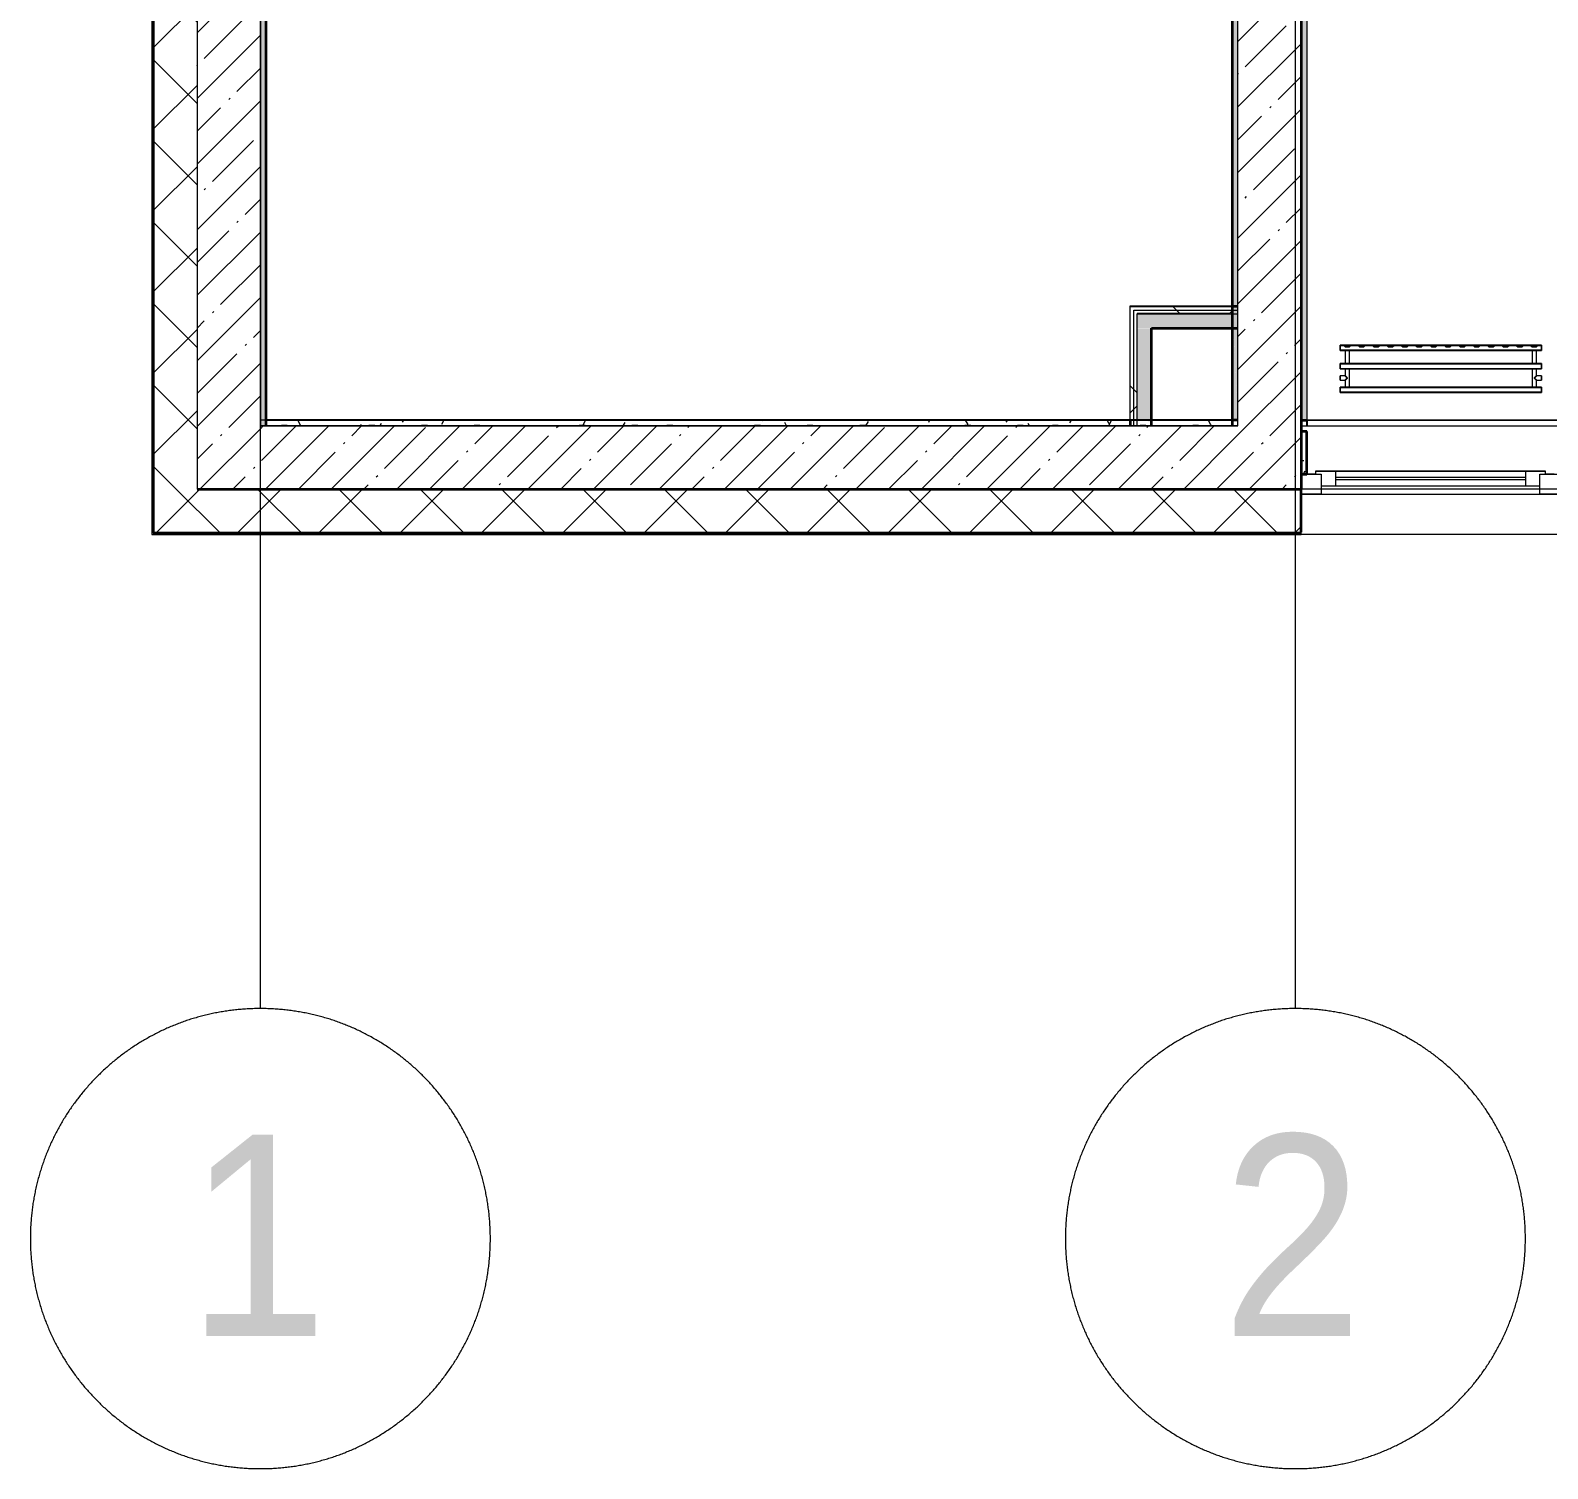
# Model space of a CAD drawing. Header units: millimetres. Extents: x 3914 to 443608, y -156176 to 78197.
# Drawn here: x 174274 to 179552, y -149484 to -144482 of the extents above; entities that cross this region are included whole.
import ezdxf

# ---------------------------------------------------------------- set-up
doc = ezdxf.new("R2010")
doc.units = ezdxf.units.MM
doc.linetypes.add('50_200_ШТРИХ_1Т_ш5_п1_п1_', pattern=[700, 500, -100, 0, -100])
for name, color, linetype, lineweight in [('A-GLAZ', 7, 'Continuous', 9), ('A-GLAZ-1', 7, 'Continuous', 5), ('A-WALL', 7, 'Continuous', 5), ('A-WALL-1', 7, 'Continuous', 35), ('I-WALL', 7, 'Continuous', 5), ('S-STRS-MBND', 7, 'Continuous', 9), ('Оси', 7, 'Continuous', 9), ('Оси-1', 7, '50_200_ШТРИХ_1Т_ш5_п1_п1_', 9)]:
    doc.layers.add(name, color=color, linetype=linetype, lineweight=lineweight)
doc.layers.add('A-WALL-FNSH-1', color=9, linetype='Continuous', lineweight=5, true_color=0x808080)
doc.layers.add('M-EQPM-1', color=7, linetype='Continuous', lineweight=9, true_color=0xb2b2b2)
doc.styles.add('Arial', font='arial.ttf', dxfattribs={"width": 0.9, "height": 700})
pattern_1 = [(45, (174964.42, -145977.62), (-141.42136, 141.42136), []), (135, (174964.42, -145977.62), (-141.42136, -141.42136), [])]
pattern_2 = [(45, (174964.42, -145977.62), (-114.0493, 114.0493), []), (45, (175078.47, -145977.62), (-114.0493, 114.0493), [201.612, -40.322, 6.706, -33.617])]
pattern_3 = [(0, (174964.42, -145977.62), (243.84, 60.96), [20.117, -162.763, 20.117, -162.763, -975.36]), (0, (174964.42, -145977.62), (243.84, 60.96), [-365.76, 20.117, -345.643, 20.117, -162.763, -426.72]), (0, (174964.42, -145977.62), (243.84, 60.96), [-914.4, 20.117, -101.803, 20.117, -284.683]), (120, (175055.86, -145947.14), (-174.7129, 180.69163), [20.117, -162.763, 20.117, -162.763, -975.36]), (120, (175055.86, -145947.14), (-174.7129, 180.69163), [-365.76, 20.117, -345.643, 20.117, -162.763, -426.72]), (120, (175055.86, -145947.14), (-174.7129, 180.69163), [-914.4, 20.117, -101.803, 20.117, -284.683]), (240, (175086.34, -145825.22), (-69.1271, -241.65163), [20.117, -162.763, 20.117, -162.763, -975.36]), (240, (175086.34, -145825.22), (-69.1271, -241.65163), [-365.76, 20.117, -345.643, 20.117, -162.763, -426.72]), (240, (175086.34, -145825.22), (-69.1271, -241.65163), [-914.4, 20.117, -101.803, 20.117, -284.683])]
pattern_4 = [(45, (174964.42, -145977.62), (-212.132, 212.132), []), (135, (174964.42, -145977.62), (-212.132, -212.132), [])]

# ---------------------------------------------------------------- blocks, each defined once
blk = doc.blocks.new('radiator_prado_classic_z_tip_30_po exemplyaru - Classic Z Тип 30-500-30677903-Объем проектирования 2 этажа')
at = {"layer": 'M-EQPM-1'}
for p, q in [((0, -64), (0, -82)), ((0, -64), (700, -64)), ((700, -64), (0, -64)), ((0, -82), (0, -64)), ((0, -82), (700, -82)), ((18.5, -82), (0, -82)), ((17.5, -82), (17.5, -106.5)), ((17.5, -82), (17.5, -106.5)), ((17.5, -82), (17.8, -82)), ((18.5, -82), (17.5, -82)), ((17.5, -82), (18.5, -82)), ((19.7, -82), (17.5, -82)), ((17.8, -82), (18.5, -82)), ((18.5, -82), (32.2, -82)), ((23.1, -82), (18.5, -82)), ((18.5, -82), (19.7, -82)), ((19.7, -82), (32.2, -82)), ((32.5, -82), (19.7, -82)), ((32.2, -82), (23.1, -82)), ((32.2, -82), (32.5, -82)), ((32.5, -82), (32.2, -82)), ((32.2, -82), (32.5, -82)), ((667.8, -82), (32.2, -82)), ((32.5, -146), (32.5, -82)), ((32.5, -146), (32.5, -82)), ((667.5, -82), (667.5, -146)), ((667.5, -82), (667.5, -146)), ((667.5, -82), (667.8, -82)), ((681.5, -82), (667.5, -82)), ((667.5, -82), (667.8, -82)), ((667.8, -82), (667.5, -82)), ((667.8, -82), (681.5, -82)), ((667.8, -82), (681.5, -82)), ((668.5, -82), (667.8, -82)), ((669.7, -82), (668.5, -82)), ((671.2, -82), (669.7, -82)), ((681.5, -82), (671.2, -82)), ((681.5, -82), (682.5, -82)), ((682.5, -82), (681.5, -82)), ((681.5, -82), (682.5, -82)), ((682.5, -82), (681.5, -82)), ((700, -82), (681.5, -82)), ((682.5, -106.5), (682.5, -82)), ((682.5, -106.5), (682.5, -82)), ((700, -82), (700, -64)), ((700, -64), (700, -82)), ((17.5, -106.5), (0, -106.5)), ((17.5, -106.5), (0, -106.5)), ((0, -121.5), (0, -106.5)), ((0, -106.5), (0, -107.5)), ((0, -107.5), (0, -110.3)), ((0, -107.5), (0, -108.7)), ((0, -110.3), (0, -107.5)), ((0, -107.5), (0, -107.5)), ((0, -108.7), (0, -110.3)), ((0, -110.3), (0, -120.5)), ((0, -110.3), (0, -114)), ((0, -114), (0, -110.3)), ((0, -114), (0, -117.8)), ((0, -120.5), (0, -114)), ((0, -117.8), (0, -119.3)), ((0, -119.3), (0, -120.5)), ((0, -120.5), (0, -121.5)), ((0, -120.5), (0, -120.5)), ((0, -121.5), (17.5, -121.5)), ((0, -121.5), (17.5, -121.5)), ((0, -146), (0, -164)), ((700, -146), (0, -146)), ((0, -146), (18.5, -146)), ((0, -164), (0, -146)), ((17.5, -121.5), (17.5, -146)), ((17.5, -121.5), (17.5, -146)), ((17.8, -146), (17.5, -146)), ((17.5, -146), (18.5, -146)), ((18.5, -146), (17.5, -146)), ((17.5, -146), (19.7, -146)), ((18.5, -146), (17.8, -146)), ((32.2, -146), (18.5, -146)), ((18.5, -146), (19.7, -146)), ((31.5, -146), (18.5, -146)), ((19.7, -146), (23.1, -146)), ((19.7, -146), (32.5, -146)), ((23.1, -146), (25, -146)), ((25, -146), (32.2, -146)), ((32.2, -146), (31.5, -146)), ((32.5, -146), (32.2, -146)), ((32.2, -146), (32.5, -146)), ((32.5, -146), (32.2, -146)), ((32.2, -146), (667.8, -146)), ((667.8, -146), (667.5, -146)), ((667.5, -146), (681.5, -146)), ((667.8, -146), (667.5, -146)), ((667.5, -146), (667.8, -146)), ((669.7, -146), (667.8, -146)), ((681.5, -146), (667.8, -146)), ((667.8, -146), (668.5, -146)), ((668.5, -146), (681.5, -146)), ((673.1, -146), (669.7, -146)), ((676.9, -146), (673.1, -146)), ((681.5, -146), (676.9, -146)), ((682.2, -146), (681.5, -146)), ((681.5, -146), (682.5, -146)), ((682.5, -146), (681.5, -146)), ((681.5, -146), (682.5, -146)), ((681.5, -146), (700, -146)), ((682.5, -146), (682.2, -146)), ((700, -106.5), (682.5, -106.5)), ((700, -106.5), (682.5, -106.5)), ((682.5, -146), (682.5, -121.5)), ((682.5, -121.5), (700, -121.5)), ((682.5, -146), (682.5, -121.5)), ((682.5, -121.5), (700, -121.5)), ((700, -107.5), (700, -106.5)), ((700, -106.5), (700, -121.5)), ((700, -107.5), (700, -106.5)), ((700, -106.5), (700, -107.5)), ((700, -120.5), (700, -107.5)), ((700, -120.5), (700, -107.5)), ((700, -107.5), (700, -110.3)), ((700, -110.3), (700, -114)), ((700, -114), (700, -117.8)), ((700, -117.8), (700, -120.5)), ((700, -121.5), (700, -120.5)), ((700, -121.5), (700, -120.5)), ((700, -120.5), (700, -121.5)), ((700, -164), (700, -146)), ((700, -146), (700, -164)), ((0, -164), (700, -164)), ((17.8, -164), (0, -164)), ((700, -210), (0, -210)), ((0, -210), (0, -228)), ((0, -228), (0, -210)), ((0, -210), (17.8, -210)), ((17.5, -164), (17.5, -210)), ((17.5, -164), (17.5, -210)), ((17.5, -164), (17.8, -164)), ((17.8, -164), (17.5, -164)), ((17.5, -164), (17.8, -164)), ((31.5, -164), (17.5, -164)), ((17.8, -210), (17.5, -210)), ((17.5, -210), (17.8, -210)), ((17.8, -210), (17.5, -210)), ((17.5, -210), (17.8, -210)), ((17.8, -164), (32.2, -164)), ((19.7, -164), (17.8, -164)), ((17.8, -164), (31.5, -164)), ((26.9, -210), (17.8, -210)), ((17.8, -210), (32.2, -210)), ((31.5, -210), (17.8, -210)), ((17.8, -210), (18.5, -210)), ((18.5, -210), (21.3, -210)), ((23.1, -164), (19.7, -164)), ((21.3, -210), (32.2, -210)), ((32.2, -164), (23.1, -164)), ((30.3, -210), (26.9, -210)), ((32.2, -210), (30.3, -210)), ((31.5, -164), (32.2, -164)), ((32.5, -164), (31.5, -164)), ((32.5, -210), (31.5, -210)), ((32.2, -164), (32.5, -164)), ((32.5, -164), (32.2, -164)), ((32.2, -164), (32.5, -164)), ((667.8, -164), (32.2, -164)), ((32.5, -210), (32.2, -210)), ((32.2, -210), (32.5, -210)), ((32.2, -210), (32.5, -210)), ((32.2, -210), (667.8, -210)), ((32.5, -210), (32.5, -164)), ((32.5, -210), (32.5, -164)), ((667.5, -164), (667.5, -210)), ((667.5, -164), (667.5, -210)), ((667.5, -164), (667.8, -164)), ((680.3, -164), (667.5, -164)), ((667.5, -164), (667.8, -164)), ((667.8, -164), (667.5, -164)), ((668.5, -210), (667.5, -210)), ((667.5, -210), (667.8, -210)), ((667.8, -210), (667.5, -210)), ((667.5, -210), (667.8, -210)), ((667.8, -164), (676.9, -164)), ((667.8, -164), (682.2, -164)), ((668.5, -164), (667.8, -164)), ((667.8, -210), (673.1, -210)), ((675, -210), (667.8, -210)), ((667.8, -210), (682.2, -210)), ((671.2, -164), (668.5, -164)), ((682.5, -210), (668.5, -210)), ((675, -164), (671.2, -164)), ((673.1, -210), (676.9, -210)), ((682.2, -164), (675, -164)), ((682.2, -210), (675, -210)), ((676.9, -164), (682.2, -164)), ((676.9, -210), (682.2, -210)), ((682.5, -164), (680.3, -164)), ((682.2, -164), (682.5, -164)), ((682.2, -164), (682.5, -164)), ((682.5, -164), (682.2, -164)), ((700, -164), (682.2, -164)), ((682.2, -210), (682.5, -210)), ((682.5, -210), (682.2, -210)), ((682.2, -210), (682.5, -210)), ((682.2, -210), (700, -210)), ((682.5, -210), (682.5, -164)), ((682.5, -210), (682.5, -164)), ((700, -228), (700, -210)), ((700, -210), (700, -228)), ((0, -228), (700, -228)), ((12.5, -228), (0, -228)), ((17.5, -223), (12.5, -228)), ((17.5, -223), (12.5, -228)), ((37.5, -228), (12.5, -228)), ((37.5, -228), (12.5, -228)), ((12.5, -228), (37.5, -228)), ((17.5, -223), (32.5, -223)), ((32.5, -223), (17.5, -223)), ((37.5, -228), (32.5, -223)), ((32.5, -223), (37.5, -228)), ((62.5, -228), (37.5, -228)), ((67.5, -223), (62.5, -228)), ((67.5, -223), (62.5, -228)), ((87.5, -228), (62.5, -228)), ((87.5, -228), (62.5, -228)), ((62.5, -228), (87.5, -228)), ((67.5, -223), (82.5, -223)), ((82.5, -223), (67.5, -223)), ((87.5, -228), (82.5, -223)), ((82.5, -223), (87.5, -228)), ((112.5, -228), (87.5, -228)), ((117.5, -223), (112.5, -228)), ((117.5, -223), (112.5, -228)), ((137.5, -228), (112.5, -228)), ((137.5, -228), (112.5, -228)), ((112.5, -228), (137.5, -228)), ((117.5, -223), (132.5, -223)), ((132.5, -223), (117.5, -223)), ((137.5, -228), (132.5, -223)), ((132.5, -223), (137.5, -228)), ((162.5, -228), (137.5, -228)), ((167.5, -223), (162.5, -228)), ((167.5, -223), (162.5, -228)), ((187.5, -228), (162.5, -228)), ((187.5, -228), (162.5, -228)), ((162.5, -228), (187.5, -228)), ((167.5, -223), (182.5, -223)), ((182.5, -223), (167.5, -223)), ((187.5, -228), (182.5, -223)), ((182.5, -223), (187.5, -228)), ((212.5, -228), (187.5, -228)), ((217.5, -223), (212.5, -228)), ((217.5, -223), (212.5, -228)), ((237.5, -228), (212.5, -228)), ((237.5, -228), (212.5, -228)), ((212.5, -228), (237.5, -228)), ((217.5, -223), (232.5, -223)), ((232.5, -223), (217.5, -223)), ((237.5, -228), (232.5, -223)), ((232.5, -223), (237.5, -228)), ((262.5, -228), (237.5, -228)), ((267.5, -223), (262.5, -228)), ((267.5, -223), (262.5, -228)), ((287.5, -228), (262.5, -228)), ((287.5, -228), (262.5, -228)), ((262.5, -228), (287.5, -228)), ((267.5, -223), (282.5, -223)), ((282.5, -223), (267.5, -223)), ((287.5, -228), (282.5, -223)), ((282.5, -223), (287.5, -228)), ((312.5, -228), (287.5, -228)), ((317.5, -223), (312.5, -228)), ((317.5, -223), (312.5, -228)), ((337.5, -228), (312.5, -228)), ((337.5, -228), (312.5, -228)), ((312.5, -228), (337.5, -228)), ((317.5, -223), (332.5, -223)), ((332.5, -223), (317.5, -223)), ((337.5, -228), (332.5, -223)), ((332.5, -223), (337.5, -228)), ((362.5, -228), (337.5, -228)), ((367.5, -223), (362.5, -228)), ((367.5, -223), (362.5, -228)), ((387.5, -228), (362.5, -228)), ((387.5, -228), (362.5, -228)), ((362.5, -228), (387.5, -228)), ((367.5, -223), (382.5, -223)), ((382.5, -223), (367.5, -223)), ((387.5, -228), (382.5, -223)), ((382.5, -223), (387.5, -228)), ((412.5, -228), (387.5, -228)), ((417.5, -223), (412.5, -228)), ((417.5, -223), (412.5, -228)), ((437.5, -228), (412.5, -228)), ((437.5, -228), (412.5, -228)), ((412.5, -228), (437.5, -228)), ((417.5, -223), (432.5, -223)), ((432.5, -223), (417.5, -223)), ((437.5, -228), (432.5, -223)), ((432.5, -223), (437.5, -228)), ((462.5, -228), (437.5, -228)), ((467.5, -223), (462.5, -228)), ((467.5, -223), (462.5, -228)), ((487.5, -228), (462.5, -228)), ((487.5, -228), (462.5, -228)), ((462.5, -228), (487.5, -228)), ((467.5, -223), (482.5, -223)), ((482.5, -223), (467.5, -223)), ((487.5, -228), (482.5, -223)), ((482.5, -223), (487.5, -228)), ((512.5, -228), (487.5, -228)), ((517.5, -223), (512.5, -228)), ((517.5, -223), (512.5, -228)), ((537.5, -228), (512.5, -228)), ((537.5, -228), (512.5, -228)), ((512.5, -228), (537.5, -228)), ((517.5, -223), (532.5, -223)), ((532.5, -223), (517.5, -223)), ((537.5, -228), (532.5, -223)), ((532.5, -223), (537.5, -228)), ((562.5, -228), (537.5, -228)), ((567.5, -223), (562.5, -228)), ((567.5, -223), (562.5, -228)), ((587.5, -228), (562.5, -228)), ((587.5, -228), (562.5, -228)), ((562.5, -228), (587.5, -228)), ((567.5, -223), (582.5, -223)), ((582.5, -223), (567.5, -223)), ((587.5, -228), (582.5, -223)), ((582.5, -223), (587.5, -228)), ((612.5, -228), (587.5, -228)), ((617.5, -223), (612.5, -228)), ((612.5, -228), (617.5, -223)), ((637.5, -228), (612.5, -228)), ((637.5, -228), (612.5, -228)), ((612.5, -228), (637.5, -228)), ((617.5, -223), (632.5, -223)), ((632.5, -223), (617.5, -223)), ((637.5, -228), (632.5, -223)), ((632.5, -223), (637.5, -228)), ((662.5, -228), (637.5, -228)), ((667.5, -223), (662.5, -228)), ((667.5, -223), (662.5, -228)), ((687.5, -228), (662.5, -228)), ((687.5, -228), (662.5, -228)), ((662.5, -228), (687.5, -228)), ((667.5, -223), (682.5, -223)), ((682.5, -223), (667.5, -223)), ((687.5, -228), (682.5, -223)), ((682.5, -223), (687.5, -228)), ((700, -228), (687.5, -228))]:
    blk.add_line(p, q, dxfattribs=at)
for points, knots in [([(18.5, -107.5), (18.4, -107.4), (18.3, -107.3), (18.1, -107.1), (17.9, -106.9), (17.8, -106.8), (17.7, -106.7), (17.5, -106.5), (17.5, -106.5), (17.5, -106.5)], [0.7142857, 0.7142857, 0.7142857, 0.7142857, 0.75, 0.7857143, 0.8214286, 0.8571429, 0.8928571, 0.9285714, 1, 1, 1, 1]), ([(17.5, -106.5), (17.5, -106.5), (17.5, -106.5), (17.7, -106.7), (17.8, -106.8), (17.9, -106.9), (18.1, -107.1), (18.3, -107.3), (18.4, -107.4), (18.5, -107.5)], [0, 0, 0, 0, 0.0714286, 0.1071429, 0.1428571, 0.1785714, 0.2142857, 0.25, 0.2857143, 0.2857143, 0.2857143, 0.2857143]), ([(17.5, -106.5), (17.5, -106.5), (17.5, -106.5), (17.7, -106.7), (17.8, -106.8), (17.9, -106.9), (18.1, -107.1), (18.3, -107.3), (18.4, -107.4), (18.5, -107.5)], [0, 0, 0, 0, 0.0714286, 0.1071429, 0.1428571, 0.1785714, 0.2142857, 0.25, 0.2857143, 0.2857143, 0.2857143, 0.2857143]), ([(25, -114), (24.5, -113.5), (23.6, -112.6), (22.4, -111.4), (21.6, -110.6), (21.1, -110.1), (20.8, -109.8), (20.5, -109.5), (20.2, -109.2), (19.8, -108.9), (19.6, -108.6), (19.3, -108.3), (19, -108), (18.7, -107.7), (18.5, -107.5), (18.3, -107.3), (18.1, -107.1), (17.9, -106.9), (17.8, -106.8), (17.7, -106.7), (17.5, -106.5), (17.5, -106.5), (17.5, -106.5)], [0, 0, 0, 0, 0.142857, 0.285714, 0.357143, 0.392857, 0.428571, 0.464286, 0.5, 0.535714, 0.571429, 0.607143, 0.642857, 0.678571, 0.714286, 0.75, 0.785714, 0.821429, 0.857143, 0.892857, 0.928571, 1, 1, 1, 1]), ([(17.5, -121.5), (17.5, -121.5), (17.5, -121.5), (17.7, -121.3), (17.8, -121.2), (17.9, -121.1), (18.1, -120.9), (18.3, -120.7), (18.5, -120.5), (18.7, -120.3), (19, -120), (19.3, -119.7), (19.6, -119.4), (19.8, -119.1), (20.3, -118.7), (20.7, -118.3), (21.1, -117.9), (21.6, -117.4), (22.4, -116.6), (23.6, -115.4), (24.5, -114.5), (25, -114)], [0, 0, 0, 0, 0.071429, 0.107143, 0.142857, 0.178571, 0.214286, 0.25, 0.285714, 0.321429, 0.357143, 0.392857, 0.428571, 0.464286, 0.5, 0.571429, 0.607143, 0.642857, 0.714286, 0.857143, 1, 1, 1, 1]), ([(17.5, -121.5), (17.5, -121.5), (17.5, -121.5), (17.7, -121.3), (17.8, -121.2), (17.9, -121.1), (18.1, -120.9), (18.3, -120.7), (18.4, -120.6), (18.5, -120.5)], [0, 0, 0, 0, 0.0714286, 0.1071429, 0.1428571, 0.1785714, 0.2142857, 0.25, 0.2857143, 0.2857143, 0.2857143, 0.2857143]), ([(18.5, -120.5), (18.4, -120.6), (18.3, -120.7), (18.1, -120.9), (17.9, -121.1), (17.8, -121.2), (17.7, -121.3), (17.5, -121.5), (17.5, -121.5), (17.5, -121.5)], [0.7142857, 0.7142857, 0.7142857, 0.7142857, 0.75, 0.7857143, 0.8214286, 0.8571429, 0.8928571, 0.9285714, 1, 1, 1, 1]), ([(18.5, -120.5), (18.4, -120.6), (18.3, -120.7), (18.1, -120.9), (17.9, -121.1), (17.8, -121.2), (17.7, -121.3), (17.5, -121.5), (17.5, -121.5), (17.5, -121.5)], [0.7142857, 0.7142857, 0.7142857, 0.7142857, 0.75, 0.7857143, 0.8214286, 0.8571429, 0.8928571, 0.9285714, 1, 1, 1, 1]), ([(22.1, -111.1), (21.9, -110.9), (21.6, -110.6), (21.1, -110.1), (20.8, -109.8), (20.5, -109.5), (20.2, -109.2), (19.9, -108.8), (19.7, -108.7), (19.6, -108.6)], [0.2857143, 0.2857143, 0.2857143, 0.2857143, 0.3571429, 0.3928571, 0.4285714, 0.4642857, 0.5, 0.5357143, 0.5714286, 0.5714286, 0.5714286, 0.5714286]), ([(19.6, -108.6), (19.7, -108.7), (19.9, -108.8), (20.3, -109.3), (20.7, -109.7), (21.1, -110.1), (21.6, -110.6), (21.9, -110.9), (22.1, -111.1)], [0.4285714, 0.4285714, 0.4285714, 0.4285714, 0.4642857, 0.5, 0.5714286, 0.6071429, 0.6428571, 0.7142857, 0.7142857, 0.7142857, 0.7142857]), ([(19.6, -108.6), (19.7, -108.7), (19.8, -108.9), (20.3, -109.3), (20.6, -109.6), (20.8, -109.8)], [0.4285714, 0.4285714, 0.4285714, 0.4285714, 0.4642857, 0.5, 0.5714286, 0.5714286, 0.5714286, 0.5714286]), ([(19.6, -119.4), (19.7, -119.3), (19.9, -119.2), (20.3, -118.7), (20.7, -118.3), (21.1, -117.9), (21.6, -117.4), (21.9, -117.1), (22.1, -116.9)], [0.4285714, 0.4285714, 0.4285714, 0.4285714, 0.4642857, 0.5, 0.5714286, 0.6071429, 0.6428571, 0.7142857, 0.7142857, 0.7142857, 0.7142857]), ([(22.1, -116.9), (21.9, -117.1), (21.6, -117.4), (21.1, -117.9), (20.8, -118.2), (20.5, -118.5), (20.2, -118.8), (19.9, -119.2), (19.7, -119.3), (19.6, -119.4)], [0.2857143, 0.2857143, 0.2857143, 0.2857143, 0.3571429, 0.3928571, 0.4285714, 0.4642857, 0.5, 0.5357143, 0.5714286, 0.5714286, 0.5714286, 0.5714286]), ([(22.1, -116.9), (21.9, -117.1), (21.6, -117.4), (21.1, -117.9), (20.8, -118.2), (20.5, -118.5), (20.2, -118.8), (19.8, -119.1), (19.7, -119.3), (19.6, -119.4)], [0.2857143, 0.2857143, 0.2857143, 0.2857143, 0.3571429, 0.3928571, 0.4285714, 0.4642857, 0.5, 0.5357143, 0.5714286, 0.5714286, 0.5714286, 0.5714286]), ([(20.8, -109.8), (20.9, -109.9), (21.1, -110.1), (21.6, -110.6), (21.9, -110.9), (22.1, -111.1)], [0.5714286, 0.5714286, 0.5714286, 0.5714286, 0.6071429, 0.6428571, 0.7142857, 0.7142857, 0.7142857, 0.7142857]), ([(675, -114), (675.5, -113.5), (676.4, -112.6), (677.6, -111.4), (678.4, -110.6), (678.9, -110.1), (679.2, -109.8), (679.5, -109.5), (679.8, -109.2), (680.1, -108.8), (680.4, -108.6), (680.7, -108.3), (681, -108), (681.3, -107.7), (681.5, -107.5), (681.7, -107.3), (681.9, -107.1), (682.1, -106.9), (682.2, -106.8), (682.3, -106.7), (682.5, -106.5), (682.5, -106.5), (682.5, -106.5)], [0, 0, 0, 0, 0.142857, 0.285714, 0.357143, 0.392857, 0.428571, 0.464286, 0.5, 0.535714, 0.571429, 0.607143, 0.642857, 0.678571, 0.714286, 0.75, 0.785714, 0.821429, 0.857143, 0.892857, 0.928571, 1, 1, 1, 1]), ([(682.5, -121.5), (682.5, -121.5), (682.5, -121.5), (682.3, -121.3), (682.2, -121.2), (682.1, -121.1), (681.9, -120.9), (681.7, -120.7), (681.5, -120.5), (681.3, -120.3), (681, -120), (680.7, -119.7), (680.4, -119.4), (680.1, -119.2), (679.7, -118.7), (679.3, -118.3), (678.9, -117.9), (678.4, -117.4), (677.6, -116.6), (676.4, -115.4), (675.5, -114.5), (675, -114)], [0, 0, 0, 0, 0.071429, 0.107143, 0.142857, 0.178571, 0.214286, 0.25, 0.285714, 0.321429, 0.357143, 0.392857, 0.428571, 0.464286, 0.5, 0.571429, 0.607143, 0.642857, 0.714286, 0.857143, 1, 1, 1, 1]), ([(680.4, -108.6), (680.3, -108.7), (680.1, -108.8), (679.7, -109.3), (679.3, -109.7), (678.9, -110.1), (678.4, -110.6), (678.1, -110.9), (677.9, -111.1)], [0.4285714, 0.4285714, 0.4285714, 0.4285714, 0.4642857, 0.5, 0.5714286, 0.6071429, 0.6428571, 0.7142857, 0.7142857, 0.7142857, 0.7142857]), ([(680.4, -108.6), (680.3, -108.7), (680.1, -108.8), (679.7, -109.3), (679.3, -109.7), (678.9, -110.1), (678.4, -110.6), (678.1, -110.9), (677.9, -111.1)], [0.4285714, 0.4285714, 0.4285714, 0.4285714, 0.4642857, 0.5, 0.5714286, 0.6071429, 0.6428571, 0.7142857, 0.7142857, 0.7142857, 0.7142857]), ([(677.9, -111.1), (678.1, -110.9), (678.4, -110.6), (678.9, -110.1), (679.1, -109.9), (679.2, -109.8)], [0.2857143, 0.2857143, 0.2857143, 0.2857143, 0.3571429, 0.3928571, 0.4285714, 0.4285714, 0.4285714, 0.4285714]), ([(677.9, -116.9), (678.1, -117.1), (678.4, -117.4), (678.9, -117.9), (679.2, -118.2), (679.5, -118.5), (679.8, -118.8), (680.1, -119.2), (680.3, -119.3), (680.4, -119.4)], [0.2857143, 0.2857143, 0.2857143, 0.2857143, 0.3571429, 0.3928571, 0.4285714, 0.4642857, 0.5, 0.5357143, 0.5714286, 0.5714286, 0.5714286, 0.5714286]), ([(677.9, -116.9), (678.1, -117.1), (678.4, -117.4), (678.9, -117.9), (679.2, -118.2), (679.5, -118.5), (679.8, -118.8), (680.1, -119.2), (680.3, -119.3), (680.4, -119.4)], [0.2857143, 0.2857143, 0.2857143, 0.2857143, 0.3571429, 0.3928571, 0.4285714, 0.4642857, 0.5, 0.5357143, 0.5714286, 0.5714286, 0.5714286, 0.5714286]), ([(680.4, -119.4), (680.3, -119.3), (680.1, -119.2), (679.7, -118.7), (679.3, -118.3), (678.9, -117.9), (678.4, -117.4), (678.1, -117.1), (677.9, -116.9)], [0.4285714, 0.4285714, 0.4285714, 0.4285714, 0.4642857, 0.5, 0.5714286, 0.6071429, 0.6428571, 0.7142857, 0.7142857, 0.7142857, 0.7142857]), ([(682.5, -106.5), (682.5, -106.5), (682.5, -106.5), (682.3, -106.7), (682.2, -106.8), (682.1, -106.9), (681.9, -107.1), (681.7, -107.3), (681.6, -107.4), (681.5, -107.5)], [0, 0, 0, 0, 0.0714286, 0.1071429, 0.1428571, 0.1785714, 0.2142857, 0.25, 0.2857143, 0.2857143, 0.2857143, 0.2857143]), ([(682.5, -106.5), (682.5, -106.5), (682.5, -106.5), (682.3, -106.7), (682.2, -106.8), (682.1, -106.9), (681.9, -107.1), (681.7, -107.3), (681.6, -107.4), (681.5, -107.5)], [0, 0, 0, 0, 0.0714286, 0.1071429, 0.1428571, 0.1785714, 0.2142857, 0.25, 0.2857143, 0.2857143, 0.2857143, 0.2857143]), ([(681.5, -107.5), (681.6, -107.4), (681.7, -107.3), (681.9, -107.1), (682.1, -106.9), (682.2, -106.8), (682.3, -106.7), (682.5, -106.5), (682.5, -106.5), (682.5, -106.5)], [0.7142857, 0.7142857, 0.7142857, 0.7142857, 0.75, 0.7857143, 0.8214286, 0.8571429, 0.8928571, 0.9285714, 1, 1, 1, 1]), ([(681.5, -120.5), (681.6, -120.6), (681.7, -120.7), (681.9, -120.9), (682.1, -121.1), (682.2, -121.2), (682.3, -121.3), (682.5, -121.5), (682.5, -121.5), (682.5, -121.5)], [0.7142857, 0.7142857, 0.7142857, 0.7142857, 0.75, 0.7857143, 0.8214286, 0.8571429, 0.8928571, 0.9285714, 1, 1, 1, 1]), ([(681.5, -120.5), (681.6, -120.6), (681.7, -120.7), (681.9, -120.9), (682.1, -121.1), (682.2, -121.2), (682.3, -121.3), (682.5, -121.5), (682.5, -121.5), (682.5, -121.5)], [0.7142857, 0.7142857, 0.7142857, 0.7142857, 0.75, 0.7857143, 0.8214286, 0.8571429, 0.8928571, 0.9285714, 1, 1, 1, 1]), ([(682.5, -121.5), (682.5, -121.5), (682.5, -121.5), (682.3, -121.3), (682.2, -121.2), (682.1, -121.1), (681.9, -120.9), (681.7, -120.7), (681.6, -120.6), (681.5, -120.5)], [0, 0, 0, 0, 0.0714286, 0.1071429, 0.1428571, 0.1785714, 0.2142857, 0.25, 0.2857143, 0.2857143, 0.2857143, 0.2857143])]:
    blk.add_open_spline(points, degree=3, knots=knots, dxfattribs=at)
for points in [[(19.6, -108.6), (19.5, -108.5), (19.3, -108.3), (19, -108), (18.7, -107.7), (18.6, -107.6), (18.5, -107.5)], [(18.5, -107.5), (18.6, -107.6), (18.7, -107.7), (19, -108), (19.3, -108.3), (19.5, -108.5), (19.6, -108.6)], [(18.5, -107.5), (18.6, -107.6), (18.7, -107.7), (19, -108), (19.3, -108.3), (19.5, -108.5), (19.6, -108.6)], [(18.5, -120.5), (18.6, -120.4), (18.7, -120.3), (19, -120), (19.3, -119.7), (19.5, -119.5), (19.6, -119.4)], [(19.6, -119.4), (19.5, -119.5), (19.3, -119.7), (19, -120), (18.7, -120.3), (18.6, -120.4), (18.5, -120.5)], [(19.6, -119.4), (19.5, -119.5), (19.3, -119.7), (19, -120), (18.7, -120.3), (18.6, -120.4), (18.5, -120.5)], [(25, -114), (24.5, -113.5), (23.6, -112.6), (22.6, -111.6), (22.1, -111.1)], [(22.1, -111.1), (22.6, -111.6), (23.1, -112.1), (23.6, -112.6)], [(22.1, -111.1), (22.6, -111.6), (23.6, -112.6), (24.5, -113.5), (25, -114)], [(22.1, -116.9), (22.6, -116.4), (23.6, -115.4), (24.5, -114.5), (25, -114)], [(25, -114), (24.5, -114.5), (23.6, -115.4), (22.6, -116.4), (22.1, -116.9)], [(23.6, -115.4), (23.1, -115.9), (22.6, -116.4), (22.1, -116.9)], [(23.6, -112.6), (24, -113), (24.5, -113.5), (25, -114)], [(25, -114), (24.5, -114.5), (24, -115), (23.6, -115.4)], [(677.9, -111.1), (677.4, -111.6), (676.4, -112.6), (675.5, -113.5), (675, -114)], [(677.9, -111.1), (677.4, -111.6), (676.4, -112.6), (675.5, -113.5), (675, -114)], [(675, -114), (675.5, -113.5), (676, -113), (676.4, -112.6)], [(675, -114), (675.5, -114.5), (676.4, -115.4), (677.4, -116.4), (677.9, -116.9)], [(675, -114), (675.5, -114.5), (676.4, -115.4), (677.4, -116.4), (677.9, -116.9)], [(677.9, -116.9), (677.4, -116.4), (676.4, -115.4), (675.5, -114.5), (675, -114)], [(676.4, -112.6), (676.9, -112.1), (677.4, -111.6), (677.9, -111.1)], [(679.2, -109.8), (679.3, -109.7), (679.5, -109.5), (679.8, -109.2), (680.1, -108.8), (680.3, -108.7), (680.4, -108.6)], [(681.5, -107.5), (681.4, -107.6), (681.3, -107.7), (681, -108), (680.7, -108.3), (680.5, -108.5), (680.4, -108.6)], [(681.5, -107.5), (681.4, -107.6), (681.3, -107.7), (681, -108), (680.7, -108.3), (680.5, -108.5), (680.4, -108.6)], [(680.4, -108.6), (680.5, -108.5), (680.7, -108.3), (681, -108), (681.3, -107.7), (681.4, -107.6), (681.5, -107.5)], [(680.4, -119.4), (680.5, -119.5), (680.7, -119.7), (681, -120), (681.3, -120.3), (681.4, -120.4), (681.5, -120.5)], [(680.4, -119.4), (680.5, -119.5), (680.7, -119.7), (681, -120), (681.3, -120.3), (681.4, -120.4), (681.5, -120.5)], [(681.5, -120.5), (681.4, -120.4), (681.3, -120.3), (681, -120), (680.7, -119.7), (680.5, -119.5), (680.4, -119.4)]]:
    blk.add_open_spline(points, degree=3, dxfattribs=at)
blk = doc.blocks.new('120_Окно_СКБ_1Ст - 120_Окно_СКБ_1Ст 900х2500_h_-22445987-Объем проектирования 2 этажа')
at = {"layer": 'A-GLAZ'}
for p, q in [((-450, -127), (-450, -57)), ((-450, -57), (-380, -57)), ((-380, -57), (-380, -127)), ((380, -87), (-380, -87)), ((-380, -87), (-380, -127)), ((-330, -137), (-330, -87)), ((330, -137), (330, -87)), ((380, -127), (380, -57)), ((380, -57), (450, -57)), ((380, -127), (380, -87)), ((450, -57), (450, -127)), ((-380, -127), (-450, -127)), ((-380, -127), (-400, -127)), ((-400, -127), (-400, -137)), ((-400, -137), (400, -137)), ((400, -137), (-400, -137)), ((450, -127), (380, -127)), ((400, -127), (380, -127)), ((400, -137), (400, -127))]:
    blk.add_line(p, q, dxfattribs=at)
at = {"layer": 'A-GLAZ-1'}
for p, q in [((450, -57), (-450, -57)), ((-430, -127), (-400, -127)), ((-330, -107), (330, -107)), ((330, -117), (-330, -117)), ((400, -127), (430, -127))]:
    blk.add_line(p, q, dxfattribs=at)
blk = doc.blocks.new('Ось сетки - D8-29747960-Объем проектирования 2 этажа')
at = {"layer": 'Оси-1'}
for start, end in [(360, 180), (180, 360)]:
    blk.add_arc((0, 0), 4, start, end, dxfattribs=at)

msp = doc.modelspace()

# ---------------------------------------------------------------- hatches: boundary and pattern name
at = {"layer": 'A-WALL'}
h = msp.add_hatch(dxfattribs=at)
h.set_pattern_fill('FP_24', color=256, style=0, pattern_type=2)
h.set_pattern_definition(pattern_1)
h.paths.add_polyline_path([(174854.4, -146077.6), (174854.4, -140757.6), (174704.4, -140757.6), (174704.4, -146077.6)])
h.paths.add_polyline_path([(174836.4, -138657.6), (174854.4, -138657.6), (174854.4, -137457.6), (174704.4, -137457.6), (174704.4, -138657.6)])
h.paths.add_polyline_path([(174704.4, -135357.6), (174854.4, -135357.6), (174854.4, -134457.6), (174704.4, -134457.6), (174704.4, -135127.7)])
h.paths.add_polyline_path([(174704.4, -132857.6), (174854.4, -132857.6), (174854.4, -130627.6), (174704.4, -130627.6), (174704.4, -132051)])
h = msp.add_hatch(dxfattribs=at)
h.set_pattern_fill('FP_24', color=256, style=0, pattern_type=2)
h.set_pattern_definition(pattern_1)
h.paths.add_polyline_path([(250444.4, -146227.6), (250664.4, -146227.6), (250664.4, -146077.6), (246524.4, -146077.6), (246524.4, -146227.6), (250240.9, -146227.6)])
h.paths.add_polyline_path([(242290.8, -146227.6), (245624.4, -146227.6), (245624.4, -146077.6), (242024.4, -146077.6), (242024.4, -146227.6)])
h.paths.add_polyline_path([(240374.4, -146227.6), (241124.4, -146227.6), (241124.4, -146077.6), (240124.4, -146077.6), (240124.4, -146227.6)])
h.paths.add_polyline_path([(236374.4, -146227.6), (237024.4, -146227.6), (237024.4, -146077.6), (235874.4, -146077.6), (235874.4, -146227.6)])
h.paths.add_polyline_path([(233774.4, -146227.6), (233774.4, -146077.6), (233024.4, -146077.6), (233024.4, -146227.6), (233618, -146227.6)])
h.paths.add_polyline_path([(231374.4, -146227.6), (232124.4, -146227.6), (232124.4, -146077.6), (231374.4, -146077.6), (231374.4, -146095.6)])
h.paths.add_polyline_path([(226874.4, -146227.6), (228274.4, -146227.6), (228274.4, -146077.6), (226874.4, -146077.6)])
h.paths.add_polyline_path([(222777, -146227.6), (223774.4, -146227.6), (223774.4, -146077.6), (222374.4, -146077.6), (222374.4, -146227.6)])
h.paths.add_polyline_path([(217874.4, -146227.6), (219000.8, -146227.6), (219000.8, -146077.6), (217624.4, -146077.6), (217624.4, -146227.6), (217717.8, -146227.6)])
h.paths.add_polyline_path([(220274.4, -146227.6), (220274.4, -146077.6), (219900.8, -146077.6), (219900.8, -146227.6)])
h.paths.add_polyline_path([(213454.4, -146227.6), (214524.4, -146227.6), (214524.4, -146077.6), (212954.4, -146077.6), (212954.4, -146227.6), (213381.4, -146227.6)])
h.paths.add_polyline_path([(207974.4, -146227.6), (208834.4, -146227.6), (208834.4, -146077.6), (207974.4, -146077.6), (207974.4, -146095.6)])
h.paths.add_polyline_path([(209767.8, -146227.6), (210854.4, -146227.6), (210854.4, -146077.6), (209734.4, -146077.6), (209734.4, -146227.6)])
h.paths.add_polyline_path([(204708.6, -146227.6), (205874.4, -146227.6), (205874.4, -146077.6), (204174.2, -146077.6), (204174.2, -146227.6)])
h.paths.add_polyline_path([(197481.3, -146227.6), (197674.4, -146227.6), (197674.4, -146077.6), (196574.4, -146077.6), (196574.4, -146227.6), (197474.4, -146227.6)])
h.paths.add_polyline_path([(201094.9, -146227.6), (201374.2, -146227.6), (201374.2, -146077.6), (199774.4, -146077.6), (199774.4, -146227.6), (200524.4, -146227.6)])
h.paths.add_polyline_path([(191624.4, -146227.6), (192224.4, -146227.6), (192224.4, -146077.6), (191074.4, -146077.6), (191074.4, -146227.6)])
h.paths.add_polyline_path([(193774.4, -146227.6), (193774.4, -146077.6), (193124.4, -146077.6), (193124.4, -146227.6), (193144.9, -146227.6)])
h.paths.add_polyline_path([(187124.4, -146227.6), (187974.4, -146227.6), (187974.4, -146077.6), (186624.4, -146077.6), (186624.4, -146227.6), (186640.3, -146227.6)])
h.paths.add_polyline_path([(181581.1, -146227.6), (183524.4, -146227.6), (183524.4, -146077.6), (179594.4, -146077.6), (179594.4, -146227.6), (180858.4, -146227.6)])
h.paths.add_polyline_path([(174854.4, -146227.6), (178694.4, -146227.6), (178694.4, -146077.6), (174704.4, -146077.6), (174704.4, -146227.6)])
at = {"layer": 'I-WALL'}
h = msp.add_hatch(dxfattribs=at)
h.set_pattern_fill('FP_1', color=256, style=0, pattern_type=2)
h.set_pattern_definition(pattern_2)
h.paths.add_polyline_path([(174854.4, -146077.6), (175074.4, -146077.6), (175074.4, -140757.6), (174854.4, -140757.6), (174854.4, -145383.4)])
h.paths.add_polyline_path([(174854.4, -138657.6), (175074.4, -138657.6), (175074.4, -138077.6), (174854.4, -138077.6), (174854.4, -138204.4)])
h = msp.add_hatch(dxfattribs=at)
h.set_pattern_fill('FP_1', color=256, style=0, pattern_type=2)
h.set_pattern_definition(pattern_2)
h.paths.add_polyline_path([(178474.4, -146077.6), (178694.4, -146077.6), (178694.4, -138077.6), (178474.4, -138077.6), (178474.4, -145896.2)])
h = msp.add_hatch(dxfattribs=at)
h.set_pattern_fill('FP_191', color=256, style=0, pattern_type=2)
h.set_pattern_definition(pattern_3)
h.paths.add_polyline_path([(175074.4, -145857.6), (175094.4, -145857.6), (175094.4, -140757.6), (175074.4, -140757.6), (175074.4, -145837.6)])
h.paths.add_polyline_path([(175074.4, -138657.6), (175094.4, -138657.6), (175094.4, -138318.6), (175074.4, -138317.8)])
h = msp.add_hatch(dxfattribs=at)
h.set_pattern_fill('FP_191', color=256, style=0, pattern_type=2)
h.set_pattern_definition(pattern_3)
h.paths.add_polyline_path([(178474.4, -145837.6), (178474.4, -138317.6), (178454.4, -138318.6), (178454.5, -145442.6), (178466.9, -145688.3)])
h.paths.add_polyline_path([(178474.4, -145837.6), (178458.2, -145517.6), (178454.4, -145517.6), (178454.4, -145836.6), (178462.3, -145837)])
h.paths.add_polyline_path([(178454.4, -145467.6), (178455.7, -145467.6), (178454.4, -145442.6)])
h = msp.add_hatch(dxfattribs=at)
h.set_pattern_fill('FP_191', color=256, style=0, pattern_type=2)
h.set_pattern_definition(pattern_3)
h.paths.add_polyline_path([(178714.4, -145837.6), (178714.4, -138298.6), (178694.4, -138297.6), (178696.5, -145837.6)])
h = msp.add_hatch(dxfattribs=at)
h.set_pattern_fill('FP_192', color=256, style=0, pattern_type=2)
h.set_pattern_definition(pattern_4)
h.paths.add_polyline_path([(178455.1, -145455.1), (178455.1, -145455.1), (178454.5, -145443.2)])
h.paths.add_polyline_path([(178111.9, -145455.1), (178454.4, -145455.1), (178453.4, -145442.6), (178099.4, -145442.6), (178099.4, -145455.1)])
h = msp.add_hatch(dxfattribs=at)
h.set_pattern_fill('FP_192', color=256, style=0, pattern_type=2)
h.set_pattern_definition(pattern_4)
h.paths.add_polyline_path([(178111.9, -145838.4), (178111.9, -145838.3), (178100.1, -145837.7)])
h.paths.add_polyline_path([(178100, -145837.6), (178111.9, -145837.6), (178111.9, -145455.1), (178099.4, -145455.1), (178099.4, -145836.6)])
h = msp.add_hatch(dxfattribs=at)
h.set_pattern_fill('FP_192', color=256, style=0, pattern_type=2)
h.set_pattern_definition(pattern_4)
h.paths.add_polyline_path([(178124.4, -145467.6), (178454.4, -145467.6), (178454.4, -145455.1), (178111.9, -145455.1), (178111.9, -145467.6)])
h = msp.add_hatch(dxfattribs=at)
h.set_pattern_fill('FP_192', color=256, style=0, pattern_type=2)
h.set_pattern_definition(pattern_4)
h.paths.add_polyline_path([(178124.4, -145839.1), (178123.7, -145839), (178123.7, -145839)])
h.paths.add_polyline_path([(178124.4, -145837.6), (178124.4, -145467.6), (178111.9, -145467.6), (178111.9, -145837.6), (178123.7, -145837.6)])
for points in [[(178124.4, -145517.6), (178458.3, -145517.6), (178454.4, -145467.6), (178124.4, -145467.6)], [(178174.4, -145841.9), (178174.4, -145517.6), (178124.4, -145518.9), (178124.4, -145839.1)]]:
    msp.add_hatch(color=256, dxfattribs=at).paths.add_polyline_path(points)
h = msp.add_hatch(dxfattribs=at)
h.set_pattern_fill('FP_1', color=256, style=0, pattern_type=2)
h.set_pattern_definition(pattern_2)
h.paths.add_polyline_path([(175074.4, -146077.6), (178474.4, -146077.6), (178474.4, -145857.6), (175074.4, -145857.6)])
h = msp.add_hatch(dxfattribs=at)
h.set_pattern_fill('FP_191', color=256, style=0, pattern_type=2)
h.set_pattern_definition(pattern_3)
h.paths.add_polyline_path([(178461.7, -145857.6), (178474.4, -145857.6), (178474.4, -145837.6), (178174.4, -145837.6), (178174.4, -145841.8), (178454.4, -145857.6)])
h.paths.add_polyline_path([(178454.4, -145857.6), (178098.4, -145837.6), (175095.4, -145837.6), (175094.4, -145857.6), (178328.8, -145857.6)])
h.paths.add_polyline_path([(178124.4, -145839), (178124.4, -145837.6), (178111.9, -145838.3)])
h = msp.add_hatch(dxfattribs=at)
h.set_pattern_fill('FP_191', color=256, style=0, pattern_type=2)
h.set_pattern_definition(pattern_3)
h.paths.add_polyline_path([(178694.4, -146025.6), (178714.4, -146025.6), (178714.4, -145877.6), (178694.4, -145877.6), (178694.4, -146011.4)])

# ---------------------------------------------------------------- linework, layer by layer
at = {"layer": 'A-WALL'}
for p, q in [((178474.4, -145857.6), (178474.4, -138297.6)), ((174701.4, -140757.6), (174701.4, -146230.6)), ((174704.4, -140757.6), (174704.4, -146227.6)), ((174854.4, -140757.6), (174854.4, -146077.6)), ((175074.4, -140757.6), (175074.4, -145857.6)), ((178111.9, -145455.1), (178474.4, -145455.1)), ((178111.9, -145857.6), (178111.9, -145455.1)), ((178124.4, -145857.6), (178124.4, -145467.6)), ((178448.9, -145467.6), (178474.4, -145467.6)), ((177845.4, -145837.6), (175074.4, -145837.6)), ((178474.4, -145857.6), (175074.4, -145857.6)), ((175074.4, -145857.6), (178474.4, -145857.6)), ((175095.4, -145836.6), (175095.4, -145837.6)), ((175095.4, -145837.6), (178099.4, -145837.6)), ((174701.4, -146230.6), (178694.4, -146230.6)), ((174704.4, -146227.6), (178694.4, -146227.6)), ((179594.4, -146235.6), (178694.4, -146235.6))]:
    msp.add_line(p, q, dxfattribs=at)
at = {"layer": 'A-WALL-1'}
for p, q in [((178694.4, -138077.6), (178694.4, -146077.6)), ((178454.4, -138318.6), (178454.4, -145857.6)), ((175094.4, -145857.6), (175094.4, -140757.6)), ((178474.4, -145442.6), (178454.4, -145442.6)), ((178174.4, -145517.6), (178474.4, -145517.6)), ((178174.4, -145857.6), (178174.4, -145517.6)), ((178099.4, -145837.6), (178099.4, -145857.6)), ((178474.4, -145837.6), (178454.4, -145837.6)), ((178694.4, -145837.6), (178714.4, -145837.6)), ((178714.4, -145877.6), (178694.4, -145877.6)), ((178694.4, -145877.6), (178694.4, -146025.6)), ((178714.4, -146025.6), (178714.4, -145877.6)), ((178694.4, -146025.6), (178714.4, -146025.6)), ((174854.4, -146077.6), (178694.4, -146077.6)), ((178694.4, -146077.6), (178694.4, -146077.6)), ((178694.4, -146227.6), (178694.4, -146077.6))]:
    msp.add_line(p, q, dxfattribs=at)
at = {"layer": 'A-WALL-FNSH-1'}
for p, q in [((178714.4, -138298.6), (178714.4, -145837.6)), ((174696.4, -140757.6), (174696.4, -146235.6)), ((175094.4, -140757.6), (175094.4, -145837.6)), ((178453.4, -142996.4), (178453.4, -145442.6)), ((178098.4, -145441.6), (178098.4, -145837.6)), ((178454.4, -145441.6), (178098.4, -145441.6)), ((178099.4, -145837.6), (178099.4, -145442.6)), ((178099.4, -145442.6), (178454.4, -145442.6)), ((178448.9, -145466.6), (178124.4, -145466.6)), ((178124.4, -145466.6), (178124.4, -145467.6)), ((178124.4, -145467.6), (178448.9, -145467.6)), ((178448.9, -145467.6), (178448.9, -145466.6)), ((178099.4, -145836.6), (175095.4, -145836.6)), ((177845.4, -145836.6), (177845.4, -145837.6)), ((178454.4, -145836.6), (177845.4, -145836.6)), ((177845.4, -145837.6), (178454.4, -145837.6)), ((178714.4, -145837.6), (178715.4, -145837.6)), ((178715.4, -145877.6), (178714.4, -145877.6)), ((178715.4, -146025.6), (178715.4, -145877.6)), ((178714.4, -146025.6), (178715.4, -146025.6)), ((178694.4, -146235.6), (178694.4, -146227.6)), ((174696.4, -146235.6), (178694.4, -146235.6))]:
    msp.add_line(p, q, dxfattribs=at)
at = {"layer": 'I-WALL'}
for p, q in [((175095.4, -138318.6), (175095.4, -145836.6)), ((175095.4, -144660.7), (175094.4, -144660.7)), ((175094.4, -145837.6), (175095.4, -145837.6)), ((178694.4, -145857.6), (179594.4, -145857.6)), ((178714.4, -145857.6), (178714.4, -145837.6)), ((178715.4, -145836.6), (178715.4, -145857.6)), ((178715.4, -145836.6), (179594.4, -145836.6)), ((178715.4, -145837.6), (179594.4, -145837.6)), ((179594.4, -146077.6), (178694.4, -146077.6))]:
    msp.add_line(p, q, dxfattribs=at)
at = {"layer": 'S-STRS-MBND'}
for p, q in [((175074.4, -144357.6), (175074.4, -145857.6)), ((178474.4, -145857.6), (178474.4, -144357.6)), ((175074.4, -145857.6), (178474.4, -145857.6))]:
    msp.add_line(p, q, dxfattribs=at)
at = {"layer": 'Оси'}
for points in [[(178674.4, -147883.9), (178674.4, -142883.9), (178674.4, -123579.5), (178674.4, -118579.5)], [(175074.4, -147883.9), (175074.4, -142883.9), (175074.4, -135597.6), (175074.4, -130597.6)]]:
    msp.add_lwpolyline(points, dxfattribs=at)

# ---------------------------------------------------------------- block references
at = {"layer": 'A-GLAZ', "color": 3, "rotation": 180}
msp.add_blockref('120_Окно_СКБ_1Ст - 120_Окно_СКБ_1Ст 900х2500_h_-22445987-Объем проектирования 2 этажа', (179144.4, -146152.6), dxfattribs=at)
at = {"layer": 'M-EQPM-1', "rotation": 180}
for p in [(179530.1, -145804.7), (179530.1, -145805.6)]:
    msp.add_blockref('radiator_prado_classic_z_tip_30_po exemplyaru - Classic Z Тип 30-500-30677903-Объем проектирования 2 этажа', p, dxfattribs=at)
at = {"layer": 'Оси-1', "xscale": 199.9999999999999, "yscale": 199.9999999999999, "zscale": 199.9999999999999}
for p in [(175074.4, -148683.9), (178674.4, -148683.9)]:
    msp.add_blockref('Ось сетки - D8-29747960-Объем проектирования 2 этажа', p, dxfattribs=at)

# ---------------------------------------------------------------- texts
at = {"layer": 'Оси', "char_height": 700, "width": 606.076, "attachment_point": 1, "style": 'Arial'}
for s, insert in [('\\fArial|b0|i0|c204|p34|;\\W.9;1', (174819.4, -148322.6)), ('\\fArial|b0|i0|c204|p34|;\\W.9;2', (178419.4, -148322.6))]:
    msp.add_mtext(s, dxfattribs=dict(at, insert=insert))

doc.saveas('drawing.dxf')
